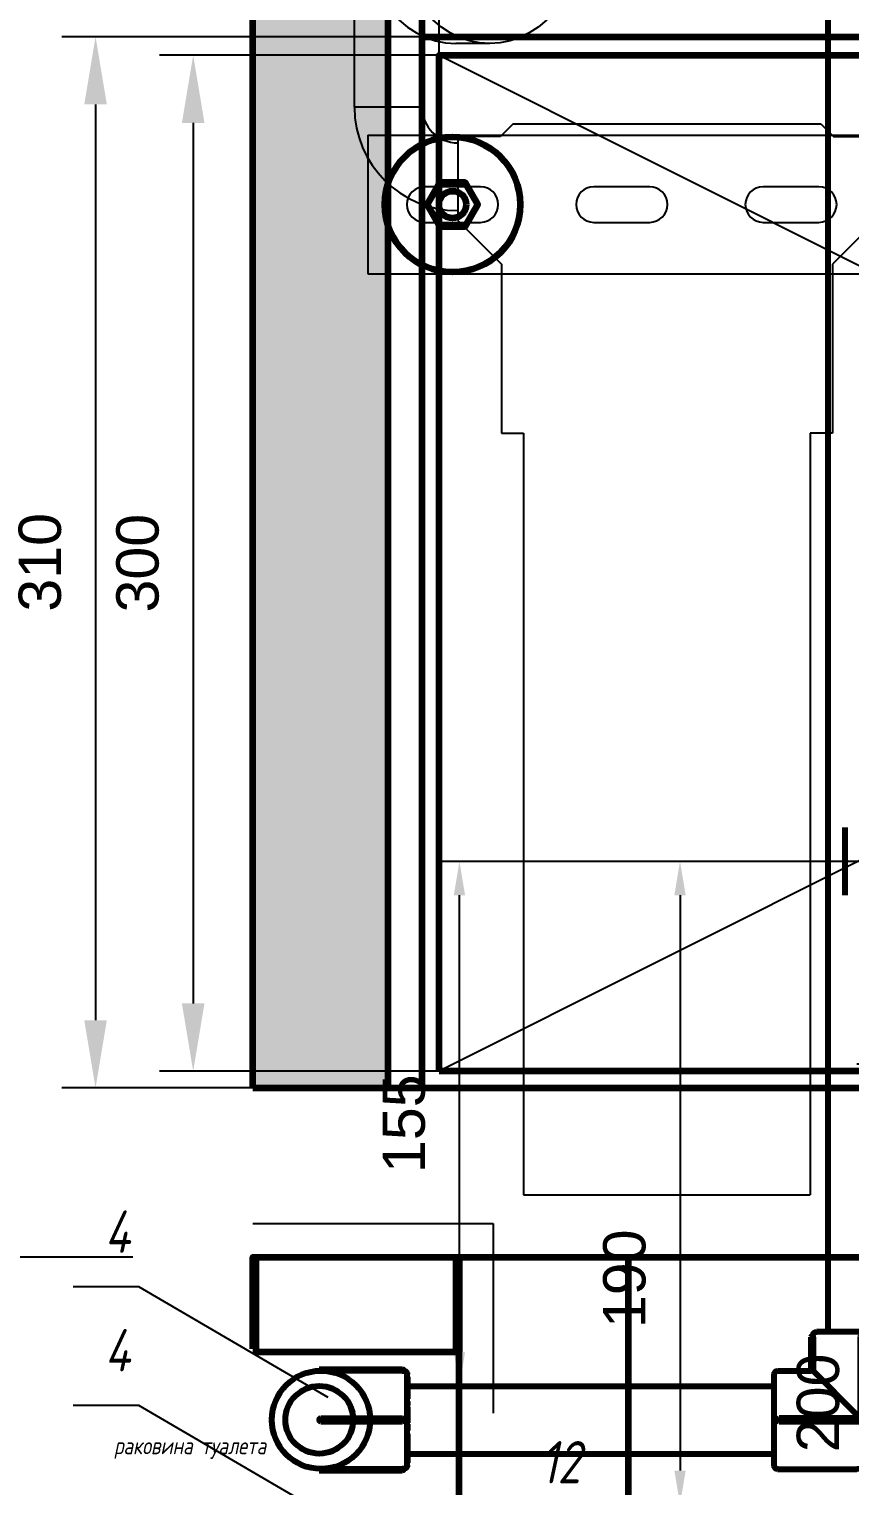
# Model space of a CAD drawing. Header units: millimetres. Extents: x -92220 to 11040, y -5929 to 27498.
# Drawn here: x -66.1 to 176.4, y 404 to 834.2 of the extents above; entities that cross this region are included whole.
import ezdxf
from ezdxf.enums import TextEntityAlignment as Align

# ---------------------------------------------------------------- set-up
doc = ezdxf.new("R2010")
doc.units = ezdxf.units.MM
doc.linetypes.add('DASHED', pattern=[19.05, 12.7, -6.35])
doc.layers.add('100 noprint', color=1, linetype='Continuous', plot=False)
for name, color, linetype in [('11 Водоразборный узел', 7, 'Continuous'), ('13 Канализация 2', 7, 'Continuous'), ('15 Конструкции 1', 7, 'Continuous'), ('16 Конструкции 1 монтаж', 7, 'Continuous'), ('17 Конструкции 2', 7, 'Continuous'), ('21 Вода ветка 1', 7, 'Continuous'), ('23 Вода ветка 3', 7, 'Continuous'), ('25 Вода ветка 5', 7, 'Continuous')]:
    doc.layers.add(name, color=color, linetype=linetype)
doc.styles.get("Standard").update_dxf_attribs({"font": 'arial.ttf'})
doc.styles.add('ГОСТ-ISOCPEUR', font='isocpeui.ttf', dxfattribs={"width": 0.8})
doc.dimstyles.new('ISO-25', dxfattribs={"dimtxt": 2.5, "dimasz": 2.5, "dimexe": 1.25, "dimexo": 0.625, "dimtad": 1, "dimtxsty": 'Standard', "dimcen": 2.5, "dimadec": 0, "dimazin": 0, "dimtfac": 1, "dimtmove": 0, "dimatfit": 3, "dimfxl": 1, "dimarcsym": 0})

# ---------------------------------------------------------------- blocks, each defined once
blk = doc.blocks.new('скользящее крепление')
at = {"color": 0, "lineweight": -2}
for p, q in [((0, 0), (0, 20)), ((10, 0), (10, 20))]:
    blk.add_line(p, q, dxfattribs=at)
blk = doc.blocks.new('A$C24473B691')
at = {"color": 0, "linetype": 'Continuous', "lineweight": -2, "extrusion": (-2.22045e-16, 1, -2.22045e-16)}
for p, q in [((13.5, 26), (-13.5, 26)), ((-12.69, 26), (-12.69, 26.1)), ((-12.69, 26.1), (-10.96, 26.1)), ((-10.96, 26), (-10.96, 26.1)), ((-9.7, 26.1), (-8.7, 26.1)), ((-9.7, 26), (-9.7, 26.1)), ((-8.7, 26), (-8.7, 26.1)), ((-8.7, 26.1), (-8.08, 26.1)), ((-8.08, 26.1), (-6.79, 26.1)), ((-8.08, 26), (-8.08, 26.1)), ((-6.79, 26.1), (-6.65, 26.1)), ((-6.79, 26), (-6.79, 26.1)), ((-6.65, 26), (-6.65, 26.1)), ((-6.65, 26.1), (-6.16, 26.1)), ((-6.16, 26), (-6.16, 26.1)), ((-5.42, 26.1), (-5.31, 26.1)), ((-5.42, 26), (-5.42, 26.1)), ((-5.31, 26.1), (-5.07, 26.1)), ((-5.31, 26), (-5.31, 26.1)), ((-5.07, 26), (-5.07, 26.1)), ((-5.07, 26.1), (-4.19, 26.1)), ((-4.19, 26), (-4.19, 26.1)), ((-3.84, 26.1), (-3.6, 26.1)), ((-3.84, 26), (-3.84, 26.1)), ((-3.6, 26.1), (-3.32, 26.1)), ((-3.6, 26), (-3.6, 26.1)), ((-3.32, 26), (-3.32, 26.1)), ((-3.32, 26.1), (-2.04, 26.1)), ((-2.04, 26.1), (-2.01, 26.1)), ((-2.04, 26), (-2.04, 26.1)), ((-2.01, 26.1), (-1.74, 26.1)), ((-2.01, 26), (-2.01, 26.1)), ((-1.74, 26.1), (-1.07, 26.1)), ((-1.74, 26), (-1.74, 26.1)), ((-0.94, 26), (-0.94, 26.1)), ((-0.86, 26.1), (-0.47, 26.1)), ((-0.47, 26.1), (-0.18, 26.1)), ((-0.47, 26), (-0.47, 26.1)), ((-0.18, 26), (-0.18, 26.1)), ((-0.18, 26.1), (0.07, 26.1)), ((0.07, 26.1), (0.86, 26.1)), ((0.07, 26), (0.07, 26.1)), ((0.86, 26), (0.86, 26.1)), ((1.28, 26.1), (1.54, 26.1)), ((1.28, 26), (1.28, 26.1)), ((1.54, 26.1), (1.69, 26.1)), ((1.54, 26), (1.54, 26.1)), ((1.69, 26.1), (2.2, 26.1)), ((1.69, 26), (1.69, 26.1)), ((3.06, 26), (3.06, 26.1)), ((4.28, 26), (4.28, 26.1)), ((5.2, 26), (5.2, 26.1)), ((6.82, 26.1), (7.22, 26.1)), ((6.82, 26), (6.82, 26.1)), ((7.22, 26), (7.22, 26.1)), ((8.46, 26), (8.46, 26.1)), ((9.19, 26.1), (9.24, 26.1)), ((9.19, 26), (9.19, 26.1)), ((9.24, 26.1), (9.42, 26.1)), ((9.24, 26), (9.24, 26.1)), ((9.42, 26), (9.42, 26.1)), ((10.15, 26.1), (10.42, 26.1)), ((10.15, 26), (10.15, 26.1)), ((10.42, 26.1), (10.5, 26.1)), ((10.42, 26), (10.42, 26.1)), ((10.5, 26.1), (10.6, 26.1)), ((10.5, 26), (10.5, 26.1)), ((10.6, 26.1), (10.71, 26.1)), ((10.6, 26), (10.6, 26.1)), ((10.71, 26), (10.71, 26.1)), ((12.06, 26.1), (12.45, 26.1)), ((12.06, 26), (12.06, 26.1)), ((12.45, 26.1), (12.69, 26.1)), ((12.45, 26), (12.45, 26.1)), ((12.69, 26.1), (12.73, 26.1)), ((12.69, 26), (12.69, 26.1)), ((12.73, 26), (12.73, 26.1)), ((-15, 14.5), (-15, 24.5)), ((-14.49, 24.5), (-14.49, 14.49)), ((-0.5, 0.5), (-0.5, 24.5)), ((0.5, 0), (0.5, 24.5)), ((14.49, 1.5), (14.49, 24.5)), ((15, 0), (15, 24.5)), ((-26, -13.5), (-26, 13.5)), ((-25, 14.5), (-15, 14.5)), ((-1.5, 1.5), (-14.49, 14.49)), ((-0.5, 0.5), (-24.5, 0.5)), ((0, 0), (-0.5, 0.5)), ((0, -0.5), (0, 0)), ((0, 0), (0.5, 0)), ((14.42, 0), (15, 0)), ((0, -0.5), (-24.5, -0.5)), ((-25, -14.5), (-1.5, -14.5))]:
    blk.add_line(p, q, dxfattribs=at)
at = {"color": 0, "linetype": 'Continuous', "lineweight": -2, "extrusion": (4.93038e-32, -2.22045e-16, -1)}
for centre, radius, start, end in [((13.5, 25), 1, 0, 90), ((-13.5, 25), 1, 90, 180), ((14.5, 24.5), 0.5, 0, 90), ((0, 24.5), 0.5, 0, 180), ((-14.5, 24.5), 0.5, 90, 180), ((25, 13.5), 1, 0, 90), ((24.5, 0), 0.5, 270, 90), ((1.5, 1.5), 16, 185.3794, 225), ((1.5, 1.5), 16, 225, 270), ((25, -13.5), 1, 270, 0)]:
    blk.add_arc(centre, radius, start, end, dxfattribs=at)
at = {"color": 0, "linetype": 'Continuous', "lineweight": -2}
for points, degree in [([(-10.96, 26.1), (-10.96, 26.1), (-10.81, 26.1)], 2), ([(-1.07, 26.1), (-1, 26.1), (-0.94, 26.1)], 2), ([(-0.94, 26.1), (-0.91, 26.1), (-0.86, 26.1)], 2), ([(2.2, 26.1), (2.61, 26.1), (3, 26.1), (3.05, 26.1)], 2), ([(3.05, 26.1), (3.06, 26.1), (3.06, 26.1)], 2), ([(5.45, 26.1), (5.6, 26.1), (5.85, 26.1), (6.11, 26.1), (6.39, 26.1), (6.53, 26.1)], 2), ([(7.36, 26.1), (7.52, 26.1), (7.98, 26.1), (8.2, 26.1)], 2), ([(8.46, 26.1), (8.48, 26.1), (8.52, 26.1)], 2), ([(8.52, 26.1), (8.68, 26.1), (8.85, 26.1)], 2), ([(8.85, 26.1), (8.98, 26.1), (9.19, 26.1)], 2), ([(10.71, 26.1), (10.71, 26.1), (10.92, 26.1)], 2), ([(10.92, 26.1), (11.12, 26.1), (11.39, 26.1)], 2), ([(11.39, 26.1), (11.67, 26.1), (12.05, 26.1), (12.06, 26.1)], 2), ([(12.06, 26.1), (12.06, 26.1), (12.06, 26.1)], 2), ([(-1.5, 1.5), (-1.17, 1.17), (-0.83, 0.83), (-0.5, 0.5)], 3)]:
    blk.add_open_spline(points, degree=degree, dxfattribs=at)
for points, degree, knots in [([(-10.81, 26.1), (-10.67, 26.1), (-10.23, 26.1), (-9.84, 26.1), (-9.7, 26.1)], 2, [-3, -3, -3, -2, -1, -0.484947, -0.484947, -0.484947]), ([(4.28, 26.1), (4.28, 26.1), (4.41, 26.1), (4.65, 26.1)], 2, [-1.502374, -1.502374, -1.502374, -1, 0, 0, 0]), ([(4.65, 26.1), (4.91, 26.1), (5.18, 26.1), (5.2, 26.1)], 2, [-2, -2, -2, -1, -0.936655, -0.936655, -0.936655]), ([(5.2, 26.1), (5.2, 26.1), (5.27, 26.1), (5.45, 26.1)], 2, [-1.431321, -1.431321, -1.431321, -1, 0, 0, 0]), ([(6.53, 26.1), (6.72, 26.1), (6.82, 26.1), (6.82, 26.1)], 2, [-3, -3, -3, -2, -1.429003, -1.429003, -1.429003]), ([(7.22, 26.1), (7.22, 26.1), (7.29, 26.1), (7.36, 26.1)], 2, [-1.875117, -1.875117, -1.875117, -1, 0, 0, 0]), ([(8.2, 26.1), (8.42, 26.1), (8.46, 26.1), (8.46, 26.1)], 2, [-2, -2, -2, -1, -0.823469, -0.823469, -0.823469]), ([(9.42, 26.1), (9.57, 26.1), (9.8, 26.1), (9.92, 26.1)], 2, [-1.854622, -1.854622, -1.854622, -1, 0, 0, 0]), ([(9.92, 26.1), (10.09, 26.1), (10.15, 26.1), (10.15, 26.1)], 2, [-3, -3, -3, -2, -1.715556, -1.715556, -1.715556]), ([(-14.49, 24.5), (-14.49, 24.56), (-14.49, 24.62), (-14.49, 24.73), (-14.49, 24.79), (-14.5, 24.87), (-14.5, 24.91), (-14.5, 24.95), (-14.5, 24.97), (-14.5, 24.99), (-14.5, 25), (-14.5, 25)], 3, [0.22380526, 0.22380526, 0.22380526, 0.22380526, 0.24107522, 0.24107522, 0.25834518, 0.25834518, 0.27361424, 0.27361424, 0.28601062, 0.28601062, 0.29840701, 0.29840701, 0.29840701, 0.29840701]), ([(14.5, 25), (14.5, 25), (14.5, 24.99), (14.5, 24.97), (14.5, 24.95), (14.5, 24.91), (14.5, 24.87), (14.49, 24.79), (14.49, 24.73), (14.49, 24.62), (14.49, 24.56), (14.49, 24.5)], 3, [0.44761051, 0.44761051, 0.44761051, 0.44761051, 0.4600069, 0.4600069, 0.47240329, 0.47240329, 0.48767234, 0.48767234, 0.5049423, 0.5049423, 0.52221227, 0.52221227, 0.52221227, 0.52221227]), ([(-14.49, 14.49), (-14.49, 14.49), (-14.5, 14.49), (-14.5, 14.49), (-14.56, 14.49), (-14.63, 14.49), (-14.75, 14.49), (-14.81, 14.49), (-14.9, 14.5), (-14.94, 14.5), (-14.99, 14.5), (-15, 14.5), (-15, 14.5)], 3, [0.30051544, 0.30051544, 0.30051544, 0.30051544, 0.30137498, 0.30137498, 0.30137498, 0.32021092, 0.32021092, 0.33904685, 0.33904685, 0.35788279, 0.35788279, 0.37671872, 0.37671872, 0.37671872, 0.37671872]), ([(14.42, 0), (14.44, 0.25), (14.46, 0.5), (14.49, 1), (14.49, 1.25), (14.49, 1.5)], 3, [-0.1505166, -0.1505166, -0.1505166, -0.1505166, -0.0751727, -0.0751727, -0.0000024, -0.0000024, -0.0000024, -0.0000024])]:
    blk.add_open_spline(points, degree=degree, knots=knots, dxfattribs=at)
blk = doc.blocks.new('*D138')
at = {"layer": '21 Вода ветка 1', "color": 0, "lineweight": -2}
for p, q in [((175, 588.45), (56.04, 588.45)), ((61.04, 443.45), (61.04, 578.45)), ((154, 433.45), (56.04, 433.45))]:
    blk.add_line(p, q, dxfattribs=at)
at = {"layer": '21 Вода ветка 1', "color": 0}
for points in [[(62.7, 578.45), (59.37, 578.45), (61.04, 588.45)], [(59.37, 443.45), (62.7, 443.45), (61.04, 433.45)]]:
    blk.add_solid(points, dxfattribs=at)
at = {"layer": 'Defpoints', "color": 0}
for p in [(61.04, 588.45), (175, 588.45), (154, 433.45)]:
    blk.add_point(p, dxfattribs=at)
at = {"layer": '21 Вода ветка 1', "color": 0, "insert": (44.66, 510.95), "char_height": 12.5, "attachment_point": 5, "rotation": 90}
blk.add_mtext('155', dxfattribs=at)
blk = doc.blocks.new('*D145')
at = {"layer": '23 Вода ветка 3', "color": 0, "lineweight": -2}
for p, q in [((210, 588.45), (121.21, 588.45)), ((126.21, 578.45), (126.21, 408.51)), ((189, 398.51), (121.21, 398.51))]:
    blk.add_line(p, q, dxfattribs=at)
at = {"layer": '23 Вода ветка 3', "color": 0}
for points in [[(127.88, 578.45), (124.54, 578.45), (126.21, 588.45)], [(124.54, 408.51), (127.88, 408.51), (126.21, 398.51)]]:
    blk.add_solid(points, dxfattribs=at)
at = {"layer": 'Defpoints', "color": 0}
for p in [(210, 588.45), (126.21, 398.51), (189, 398.51)]:
    blk.add_point(p, dxfattribs=at)
at = {"layer": '23 Вода ветка 3', "color": 0, "insert": (109.83, 465.16), "char_height": 12.5, "attachment_point": 5, "rotation": 90}
blk.add_mtext('190', dxfattribs=at)
blk = doc.blocks.new('*D155')
at = {"layer": '25 Вода ветка 5', "color": 0, "lineweight": -2}
for p, q in [((245.27, 528.51), (178.41, 528.51)), ((183.41, 338.51), (183.41, 518.51)), ((224.3, 328.51), (178.41, 328.51))]:
    blk.add_line(p, q, dxfattribs=at)
at = {"layer": '25 Вода ветка 5', "color": 0}
for points in [[(185.07, 518.51), (181.74, 518.51), (183.41, 528.51)], [(181.74, 338.51), (185.07, 338.51), (183.41, 328.51)]]:
    blk.add_solid(points, dxfattribs=at)
at = {"layer": 'Defpoints', "color": 0}
for p in [(183.41, 528.51), (245.27, 528.51), (224.3, 328.51)]:
    blk.add_point(p, dxfattribs=at)
at = {"layer": '25 Вода ветка 5', "color": 0, "insert": (167.03, 428.51), "char_height": 12.5, "attachment_point": 5, "rotation": 90}
blk.add_mtext('200', dxfattribs=at)
blk = doc.blocks.new('*D353')
at = {"layer": '17 Конструкции 2', "color": 0, "lineweight": -2}
for p, q in [((50, 832), (-56.49, 832)), ((-46.49, 812), (-46.49, 541.51)), ((50, 521.51), (-56.49, 521.51))]:
    blk.add_line(p, q, dxfattribs=at)
at = {"layer": '17 Конструкции 2', "color": 0}
for points in [[(-43.16, 812), (-49.83, 812), (-46.49, 832)], [(-49.83, 541.51), (-43.16, 541.51), (-46.49, 521.51)]]:
    blk.add_solid(points, dxfattribs=at)
at = {"layer": 'Defpoints', "color": 0}
for p in [(50, 832), (-46.49, 521.51), (50, 521.51)]:
    blk.add_point(p, dxfattribs=at)
at = {"layer": '17 Конструкции 2', "color": 0, "insert": (-62.88, 676.76), "char_height": 12.5, "attachment_point": 5, "rotation": 90}
blk.add_mtext('310', dxfattribs=at)
blk = doc.blocks.new('*D364')
at = {"layer": '17 Конструкции 2', "color": 0, "lineweight": -2}
for p, q in [((55, 826.51), (-27.64, 826.51)), ((-17.64, 806.51), (-17.64, 546.51)), ((55, 526.51), (-27.64, 526.51))]:
    blk.add_line(p, q, dxfattribs=at)
at = {"layer": '17 Конструкции 2', "color": 0}
for points in [[(-14.3, 806.51), (-20.97, 806.51), (-17.64, 826.51)], [(-20.97, 546.51), (-14.3, 546.51), (-17.64, 526.51)]]:
    blk.add_solid(points, dxfattribs=at)
at = {"layer": 'Defpoints', "color": 0}
for p in [(55, 826.51), (-17.64, 526.51), (55, 526.51)]:
    blk.add_point(p, dxfattribs=at)
at = {"layer": '17 Конструкции 2', "color": 0, "insert": (-34.02, 676.51), "char_height": 12.5, "attachment_point": 5, "rotation": 90}
blk.add_mtext('300', dxfattribs=at)
blk = doc.blocks.new('*D365')
at = {"layer": '17 Конструкции 2', "color": 0, "lineweight": -2}
for p, q in [((55, 826.51), (55, 852.05)), ((355, 826.51), (355, 852.05)), ((75, 842.05), (335, 842.05))]:
    blk.add_line(p, q, dxfattribs=at)
at = {"layer": '17 Конструкции 2', "color": 0}
for points in [[(75, 845.38), (75, 838.71), (55, 842.05)], [(335, 838.71), (335, 845.38), (355, 842.05)]]:
    blk.add_solid(points, dxfattribs=at)
at = {"layer": 'Defpoints', "color": 0}
for p in [(355, 842.05), (55, 826.51), (355, 826.51)]:
    blk.add_point(p, dxfattribs=at)
at = {"layer": '17 Конструкции 2', "color": 0, "insert": (205, 858.43), "char_height": 12.5, "attachment_point": 5}
blk.add_mtext('300', dxfattribs=at)

msp = doc.modelspace()

# ---------------------------------------------------------------- hatches: boundary and pattern name
at = {"layer": '17 Конструкции 2'}
msp.add_hatch(color=9, dxfattribs=at).paths.add_polyline_path([(40, 521.51), (40, 2590), (0, 2590), (0, 521.51)])

# ---------------------------------------------------------------- linework, layer by layer
at = {"layer": '100 noprint', "color": 2, "linetype": 'DASHED', "ltscale": 10}
msp.add_line((11013.49, 471.51), (-12184.07, 471.51), dxfattribs=at)
at = {"layer": '11 Водоразборный узел'}
for p, q in [((30, 811.17), (30, 1539.95)), ((50, 811.17), (50, 832.29)), ((70, 830), (60, 830)), ((50, 811.17), (30, 811.17)), ((76.9, 806.26), (73.19, 802.55)), ((76.9, 806.26), (167.79, 806.26)), ((167.79, 806.26), (171.51, 802.55)), ((73.19, 802.55), (60.54, 802.55)), ((60.54, 802.55), (60.54, 777.76)), ((171.51, 802.55), (184.15, 802.55)), ((60.54, 777.76), (73.44, 764.85)), ((184.15, 777.76), (171.25, 764.85)), ((73.44, 764.85), (73.44, 714.93)), ((171.25, 764.85), (171.25, 714.93)), ((73.44, 714.93), (80, 714.93)), ((80, 714.93), (80, 490)), ((171.25, 714.93), (164.69, 714.93)), ((164.69, 714.93), (164.69, 490)), ((80, 490), (164.69, 490))]:
    msp.add_line(p, q, dxfattribs=at)
for radius in [30.54, 10.54]:
    msp.add_arc((60.54, 811.17), radius, 180, 270, dxfattribs=at)
msp.add_ellipse((60, 870), major_axis=(0, -40), ratio=0.75, start_param=3.141593, end_param=6.283185, dxfattribs=at)
msp.add_ellipse((70, 870), major_axis=(0, -40), ratio=0.75, dxfattribs=at)
at = {"layer": '15 Конструкции 1'}
for p, q in [((34, 802.92), (484, 802.92)), ((67.25, 787.67), (50.75, 787.67)), ((117.25, 787.67), (100.75, 787.67)), ((167.25, 787.67), (150.75, 787.67)), ((50.75, 777.17), (67.25, 777.17)), ((100.75, 777.17), (117.25, 777.17)), ((150.75, 777.17), (167.25, 777.17)), ((34, 761.92), (484, 761.92))]:
    msp.add_line(p, q, dxfattribs=at)
at = {"layer": '15 Конструкции 1', "flags": 128}
msp.add_lwpolyline([(34, 802.92), (34, 761.92)], dxfattribs=at)
at = {"layer": '15 Конструкции 1'}
for centre, start, end in [((50.75, 782.42), 90, 270), ((67.25, 782.42), 270, 90), ((100.75, 782.42), 90, 270), ((117.25, 782.42), 270, 90), ((150.75, 782.42), 90, 270), ((167.25, 782.42), 270, 90)]:
    msp.add_arc(centre, 5.25, start, end, dxfattribs=at)
at = {"layer": '16 Конструкции 1 монтаж', "lineweight": 100}
msp.add_lwpolyline([(55.25, 775.92), (62.75, 775.92), (66.51, 782.42), (62.75, 788.92), (55.25, 788.92), (51.49, 782.42)], close=True, dxfattribs=at)
for radius in [20, 4]:
    msp.add_circle((59, 782.42), radius, dxfattribs=at)
at = {"layer": '17 Конструкции 2', "lineweight": 90}
for p, q in [((0, 521.51), (0, 2800)), ((40, 521.51), (40, 2800)), ((50, 521.51), (50, 2800)), ((50, 832), (855.39, 832)), ((0, 521.51), (401.04, 521.51)), ((0, 471.51), (401.04, 471.51)), ((61, 0), (61, 471.51)), ((111, 0), (111, 471.51))]:
    msp.add_line(p, q, dxfattribs=at)
at = {"layer": '17 Конструкции 2', "color": 2}
for p, q in [((55, 826.51), (355, 676.51)), ((355, 676.51), (55, 526.51))]:
    msp.add_line(p, q, dxfattribs=at)
at = {"layer": '17 Конструкции 2', "color": 2, "lineweight": 100}
msp.add_lwpolyline([(55, 526.51), (55, 826.51), (355, 826.51), (355, 526.51)], close=True, dxfattribs=at)
at = {"layer": '17 Конструкции 2', "linetype": 'DASHED', "ltscale": 10, "flags": 128}
msp.add_lwpolyline([(0, 481.51), (71, 481.51), (71, 171.3), (0, 171.3)], dxfattribs=at)
at = {"layer": '17 Конструкции 2', "lineweight": 90}
for points in [[(0, 444.51), (0, 471.51), (60, 471.51), (60, 444.51)], [(61, 470.51), (61, 443.51), (1, 443.51), (1, 470.51)]]:
    msp.add_lwpolyline(points, dxfattribs=at)
at = {"layer": '17 Конструкции 2'}
msp.add_lwpolyline([(0, 471.51), (61, 471.51), (61, 181.3), (0, 181.3)], dxfattribs=at)
at = {"layer": '21 Вода ветка 1', "color": 1, "lineweight": 80, "extrusion": (1, 3.83476e-17, -2.22045e-16)}
for p, q in [((19.62, 438.51), (44.12, 438.51)), ((44.12, 438), (19.62, 438)), ((45.62, 410.01), (45.62, 437.01)), ((45.62, 436.21), (45.72, 436.21)), ((45.72, 436.21), (45.72, 434.47)), ((45.62, 434.47), (45.72, 434.47)), ((45.62, 433.21), (45.72, 433.21)), ((45.62, 432.21), (45.72, 432.21)), ((45.62, 431.59), (45.72, 431.59)), ((45.62, 430.3), (45.72, 430.3)), ((45.72, 433.21), (45.72, 432.21)), ((45.72, 432.21), (45.72, 431.59)), ((45.72, 431.59), (45.72, 430.3)), ((45.72, 430.3), (45.72, 430.16)), ((45.62, 430.16), (45.72, 430.16)), ((45.62, 429.67), (45.72, 429.67)), ((45.62, 428.93), (45.72, 428.93)), ((45.62, 428.82), (45.72, 428.82)), ((45.62, 428.58), (45.72, 428.58)), ((45.62, 427.71), (45.72, 427.71)), ((45.62, 427.35), (45.72, 427.35)), ((45.62, 427.11), (45.72, 427.11)), ((45.62, 426.84), (45.72, 426.84)), ((45.72, 430.16), (45.72, 429.67)), ((45.72, 428.93), (45.72, 428.82)), ((45.72, 428.82), (45.72, 428.58)), ((45.72, 428.58), (45.72, 427.71)), ((45.72, 427.35), (45.72, 427.11)), ((45.72, 427.11), (45.72, 426.84)), ((45.72, 426.84), (45.72, 425.55)), ((20.12, 424.01), (44.12, 424.01)), ((20.12, 423.01), (44.12, 423.01)), ((45.62, 425.55), (45.72, 425.55)), ((45.62, 425.52), (45.72, 425.52)), ((45.62, 425.25), (45.72, 425.25)), ((45.62, 424.45), (45.72, 424.45)), ((45.62, 423.98), (45.72, 423.98)), ((45.62, 423.7), (45.72, 423.7)), ((45.62, 423.45), (45.72, 423.45)), ((45.62, 422.66), (45.72, 422.66)), ((45.62, 422.23), (45.72, 422.23)), ((45.62, 421.97), (45.72, 421.97)), ((45.62, 421.82), (45.72, 421.82)), ((45.72, 425.55), (45.72, 425.52)), ((45.72, 425.52), (45.72, 425.25)), ((45.72, 425.25), (45.72, 424.59)), ((45.72, 424.37), (45.72, 423.98)), ((45.72, 423.98), (45.72, 423.7)), ((45.72, 423.7), (45.72, 423.45)), ((45.72, 423.45), (45.72, 422.66)), ((45.72, 422.23), (45.72, 421.97)), ((45.72, 421.97), (45.72, 421.82)), ((45.72, 421.82), (45.72, 421.31)), ((45.62, 420.45), (45.72, 420.45)), ((45.62, 419.23), (45.72, 419.23)), ((45.62, 418.31), (45.72, 418.31)), ((45.62, 416.7), (45.72, 416.7)), ((45.62, 416.3), (45.72, 416.3)), ((45.62, 415.06), (45.72, 415.06)), ((45.62, 414.33), (45.72, 414.33)), ((45.62, 414.27), (45.72, 414.27)), ((45.62, 414.09), (45.72, 414.09)), ((45.62, 413.37), (45.72, 413.37)), ((45.62, 413.09), (45.72, 413.09)), ((45.72, 416.7), (45.72, 416.3)), ((45.72, 414.33), (45.72, 414.27)), ((45.72, 414.27), (45.72, 414.09)), ((45.72, 413.37), (45.72, 413.09)), ((45.72, 413.09), (45.72, 413.01)), ((19.62, 409.02), (44.12, 409.02)), ((19.62, 409.02), (19.62, 408.51)), ((45.62, 413.01), (45.72, 413.01)), ((45.62, 412.91), (45.72, 412.91)), ((45.62, 412.81), (45.72, 412.81)), ((45.62, 411.45), (45.72, 411.45)), ((45.62, 411.06), (45.72, 411.06)), ((45.62, 410.83), (45.72, 410.83)), ((45.62, 410.78), (45.72, 410.78)), ((45.72, 413.01), (45.72, 412.91)), ((45.72, 412.91), (45.72, 412.81)), ((45.72, 411.45), (45.72, 411.06)), ((45.72, 411.06), (45.72, 410.83)), ((45.72, 410.83), (45.72, 410.78)), ((19.62, 408.51), (44.12, 408.51))]:
    msp.add_line(p, q, dxfattribs=at)
at = {"layer": '21 Вода ветка 1', "color": 1, "lineweight": 80}
msp.add_line((19.62, 438.51), (19.62, 438), dxfattribs=at)
for points in [[(170, 449.45), (170, 1002.79)], [(45.72, 433.45), (154, 433.45)], [(45.72, 413.45), (154, 413.45)]]:
    msp.add_lwpolyline(points, dxfattribs=at)
at = {"layer": '21 Вода ветка 1', "flags": 128}
msp.add_lwpolyline([(22.25, 430.07), (-33.72, 462.75), (-53.14, 462.75)], dxfattribs=at)
at = {"layer": '21 Вода ветка 1', "color": 1, "lineweight": 80}
for centre, radius in [((20.12, 423.51), 14.5), ((19.62, 423.51), 10)]:
    msp.add_circle(centre, radius, dxfattribs=at)
at = {"layer": '21 Вода ветка 1', "color": 1, "lineweight": 80, "extrusion": (-2.22045e-16, -8.51487e-33, -1)}
for centre, radius, start, end in [((-44.12, 438.01), 0.5, 90, 180), ((-44.62, 437.01), 1, 90, 180), ((-44.12, 423.51), 0.5, 90, 270), ((-44.12, 409.01), 0.5, 180, 270), ((-44.62, 410.01), 1, 180, 270)]:
    msp.add_arc(centre, radius, start, end, dxfattribs=at)
at = {"layer": '21 Вода ветка 1', "color": 1, "lineweight": 80, "extrusion": (2.22045e-16, -8.51487e-33, -1)}
msp.add_arc((-20.12, 423.51), 0.5, 270, 90, dxfattribs=at)
at = {"layer": '21 Вода ветка 1', "color": 1, "lineweight": 80}
for points, degree, knots in [([(44.12, 438), (44.18, 438), (44.24, 438), (44.36, 438), (44.41, 438.01), (44.49, 438.01), (44.53, 438.01), (44.58, 438.01), (44.59, 438.01), (44.62, 438.01), (44.62, 438.01), (44.62, 438.01)], 3, [0.22380526, 0.22380526, 0.22380526, 0.22380526, 0.24107522, 0.24107522, 0.25834518, 0.25834518, 0.27361424, 0.27361424, 0.28601062, 0.28601062, 0.29840701, 0.29840701, 0.29840701, 0.29840701]), ([(45.72, 434.33), (45.72, 434.18), (45.72, 433.74), (45.72, 433.35), (45.72, 433.21)], 2, [-3, -3, -3, -2, -1, -0.484947, -0.484947, -0.484947]), ([(45.72, 419.23), (45.72, 419.23), (45.72, 419.1), (45.72, 418.86)], 2, [-1.502374, -1.502374, -1.502374, -1, 0, 0, 0]), ([(45.72, 418.86), (45.72, 418.6), (45.72, 418.33), (45.72, 418.31)], 2, [-2, -2, -2, -1, -0.936655, -0.936655, -0.936655]), ([(45.72, 418.31), (45.72, 418.31), (45.72, 418.25), (45.72, 418.07)], 2, [-1.431321, -1.431321, -1.431321, -1, 0, 0, 0]), ([(45.72, 416.98), (45.72, 416.8), (45.72, 416.7), (45.72, 416.7)], 2, [-3, -3, -3, -2, -1.429003, -1.429003, -1.429003]), ([(45.72, 416.3), (45.72, 416.3), (45.72, 416.23), (45.72, 416.15)], 2, [-1.875117, -1.875117, -1.875117, -1, 0, 0, 0]), ([(45.72, 415.31), (45.72, 415.1), (45.72, 415.06), (45.72, 415.06)], 2, [-2, -2, -2, -1, -0.823469, -0.823469, -0.823469]), ([(45.72, 414.09), (45.72, 413.94), (45.72, 413.71), (45.72, 413.59)], 2, [-1.854622, -1.854622, -1.854622, -1, 0, 0, 0]), ([(45.72, 413.59), (45.72, 413.42), (45.72, 413.37), (45.72, 413.37)], 2, [-3, -3, -3, -2, -1.715556, -1.715556, -1.715556]), ([(44.62, 409.01), (44.62, 409.01), (44.62, 409.01), (44.59, 409.01), (44.58, 409.01), (44.53, 409.01), (44.49, 409.02), (44.41, 409.02), (44.36, 409.02), (44.24, 409.02), (44.18, 409.02), (44.12, 409.02)], 3, [0.44761051, 0.44761051, 0.44761051, 0.44761051, 0.4600069, 0.4600069, 0.47240329, 0.47240329, 0.48767234, 0.48767234, 0.5049423, 0.5049423, 0.52221227, 0.52221227, 0.52221227, 0.52221227])]:
    msp.add_open_spline(points, degree=degree, knots=knots, dxfattribs=at)
for points in [[(45.72, 434.47), (45.72, 434.47), (45.72, 434.33)], [(45.72, 424.59), (45.72, 424.51), (45.72, 424.45)], [(45.72, 424.45), (45.72, 424.42), (45.72, 424.37)], [(45.72, 421.31), (45.72, 420.9), (45.72, 420.51), (45.72, 420.47)], [(45.72, 420.47), (45.72, 420.45), (45.72, 420.45)], [(45.72, 418.07), (45.72, 417.91), (45.72, 417.66), (45.72, 417.4), (45.72, 417.12), (45.72, 416.98)], [(45.72, 416.15), (45.72, 416), (45.72, 415.53), (45.72, 415.31)], [(45.72, 415.06), (45.72, 415.03), (45.72, 415)], [(45.72, 415), (45.72, 414.83), (45.72, 414.66)], [(45.72, 414.66), (45.72, 414.54), (45.72, 414.33)], [(45.72, 412.81), (45.72, 412.81), (45.72, 412.59)], [(45.72, 412.59), (45.72, 412.4), (45.72, 412.12)], [(45.72, 412.12), (45.72, 411.84), (45.72, 411.46), (45.72, 411.45)], [(45.72, 411.45), (45.72, 411.45), (45.72, 411.45)]]:
    msp.add_open_spline(points, degree=2, dxfattribs=at)
at = {"layer": '23 Вода ветка 3', "flags": 128}
msp.add_lwpolyline([(22.25, 395.07), (-33.72, 427.75), (-53.14, 427.75)], dxfattribs=at)

# ---------------------------------------------------------------- block references
at = {"layer": '21 Вода ветка 1', "color": 1, "lineweight": 80}
msp.add_blockref('скользящее крепление', (175, 578.45), dxfattribs=at)
at = {"layer": '21 Вода ветка 1', "color": 1, "lineweight": 80, "rotation": 360}
msp.add_blockref('A$C24473B691', (180, 423.45), dxfattribs=at)

# ---------------------------------------------------------------- texts
at = {"layer": '100 noprint', "color": 1, "style": 'ГОСТ-ISOCPEUR', "width": 0.8}
msp.add_text('раковина туалета', height=5, dxfattribs=at).set_placement((3.91, 413.34), align=Align.RIGHT)
at = {"layer": '13 Канализация 2', "linetype": 'Continuous', "style": 'ГОСТ-ISOCPEUR', "width": 0.8}
msp.add_text('12', height=12.5, dxfattribs=at).set_placement((84.99, 404.73))
at = {"layer": '21 Вода ветка 1', "linetype": 'Continuous', "style": 'ГОСТ-ISOCPEUR', "width": 0.8}
msp.add_text('4', height=12.5, dxfattribs=at).set_placement((-43.8, 472.82))
at = {"layer": '23 Вода ветка 3', "linetype": 'Continuous', "style": 'ГОСТ-ISOCPEUR', "width": 0.8}
msp.add_text('4', height=12.5, dxfattribs=at).set_placement((-43.8, 437.82))

# ---------------------------------------------------------------- dimensions: what is measured, and where the dimension line sits
at = {"layer": '17 Конструкции 2'}
dim = msp.add_linear_dim(base=(355, 842.05), p1=(55, 826.51), p2=(355, 826.51), dimstyle='ISO-25', override={"dimtxt": 12.5, "dimasz": 20, "dimexe": 10, "dimexo": 0, "dimgap": 10, "dimdec": 0}, dxfattribs=at)
dim.commit()
dim.dimension.update_dxf_attribs({"geometry": '*D365', "text_midpoint": (205, 842.05), "dimtype": 160})
dim = msp.add_linear_dim(base=(-46.49, 521.51), p1=(50, 832), p2=(50, 521.51), angle=90, dimstyle='ISO-25', override={"dimtxt": 12.5, "dimasz": 20, "dimexe": 10, "dimexo": 0, "dimgap": 10, "dimdec": 0}, dxfattribs=at)
dim.commit()
dim.dimension.update_dxf_attribs({"geometry": '*D353', "text_midpoint": (-46.49, 676.76), "dimtype": 160})
dim = msp.add_linear_dim(base=(-17.64, 526.51), p1=(55, 826.51), p2=(55, 526.51), angle=90, dimstyle='ISO-25', override={"dimtxt": 12.5, "dimasz": 20, "dimexe": 10, "dimexo": 0, "dimgap": 10, "dimdec": 0}, dxfattribs=at)
dim.commit()
dim.dimension.update_dxf_attribs({"geometry": '*D364', "text_midpoint": (-34.02, 676.51)})
at = {"layer": '21 Вода ветка 1'}
dim = msp.add_linear_dim(base=(61.04, 588.45), p1=(154, 433.45), p2=(175, 588.45), angle=90, dimstyle='ISO-25', override={"dimtxt": 12.5, "dimasz": 10, "dimexe": 5, "dimexo": 0, "dimgap": 10, "dimdec": 0}, dxfattribs=at)
dim.commit()
dim.dimension.update_dxf_attribs({"geometry": '*D138', "text_midpoint": (44.66, 510.95)})
at = {"layer": '23 Вода ветка 3'}
dim = msp.add_linear_dim(base=(126.21, 398.51), p1=(210, 588.45), p2=(189, 398.51), angle=90, dimstyle='ISO-25', override={"dimtxt": 12.5, "dimasz": 10, "dimexe": 5, "dimexo": 0, "dimgap": 10, "dimdec": 0}, dxfattribs=at)
dim.commit()
dim.dimension.update_dxf_attribs({"geometry": '*D145', "text_midpoint": (126.21, 465.16), "dimtype": 160})
at = {"layer": '25 Вода ветка 5'}
dim = msp.add_linear_dim(base=(183.41, 528.51), p1=(224.3, 328.51), p2=(245.27, 528.51), angle=90, dimstyle='ISO-25', override={"dimtxt": 12.5, "dimasz": 10, "dimexe": 5, "dimexo": 0, "dimgap": 10, "dimdec": 0}, dxfattribs=at)
dim.commit()
dim.dimension.update_dxf_attribs({"geometry": '*D155', "text_midpoint": (167.03, 428.51)})

doc.saveas('drawing.dxf')
